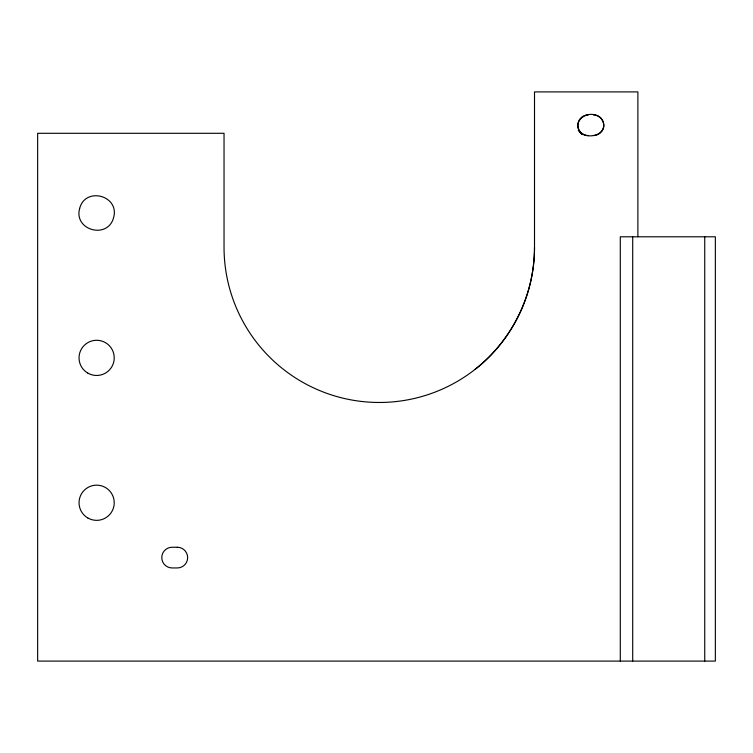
<?xml version="1.0" encoding="UTF-8"?>
<svg xmlns="http://www.w3.org/2000/svg" width="753" height="753" viewBox="0 0 753 753"><rect width="100%" height="100%" fill="white"/><g stroke="black" fill="none" stroke-linecap="round" stroke-linejoin="round"><path stroke-width="1.13" d="M474.842 369.563C503.352 347.302 523.608 314.886 531.11 279.504A145.169 135.361 -90 0 0 534.508 247.238L534.508 91.904L637.885 91.904L637.885 236.79M578.266 130.25C586.898 142.543 612.754 132.989 600.706 117.92C588.968 107.66 569.089 121.487 582.022 134.618M704.742 236.79L704.742 661.096M632.708 236.79L632.708 661.096M620.293 661.096L620.293 236.79L715.35 236.79L715.35 661.096L37.65 661.096L37.65 133.3L224.036 133.3L224.036 247.238A155.231 155.231 0 0 0 379.267 402.469A155.231 155.231 0 0 0 534.508 247.238M593.383 114.889A10.344 10.344 0 0 1 603.737 125.233A10.344 10.344 0 0 1 593.383 135.587M588.206 135.587A10.344 10.344 0 0 1 577.862 125.233A10.344 10.344 0 0 1 588.206 114.889M79.649 208.43C73.512 230.437 107.943 239.661 113.628 217.542C119.765 195.535 85.334 186.311 79.649 208.43M177.313 547.252L172.136 547.252A10.344 10.344 0 0 0 161.782 557.606A10.344 10.344 0 0 0 172.136 567.95L177.313 567.95A10.344 10.344 0 0 0 187.657 557.606A10.344 10.344 0 0 0 177.313 547.252M87.837 517.989A17.592 17.592 0 0 0 114.23 502.759A17.592 17.592 0 0 0 87.837 487.52A17.592 17.592 0 0 0 87.837 517.989M87.837 373.111A17.592 17.592 0 0 0 114.23 357.873A17.592 17.592 0 0 0 87.837 342.634A17.592 17.592 0 0 0 87.837 373.111"/></g></svg>
